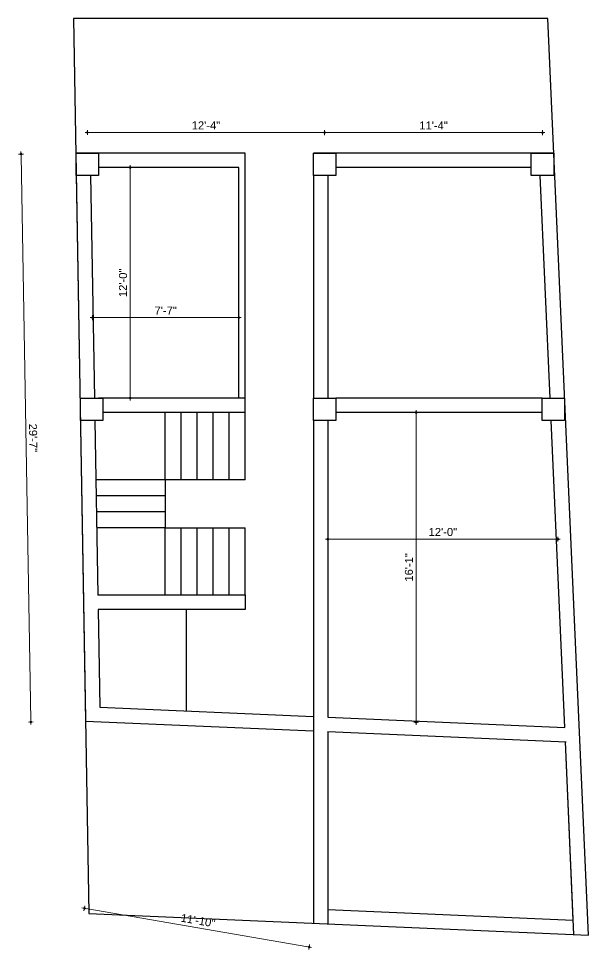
# Model space of a CAD drawing. Header units: inches. Extents: x 21312 to 31629, y -13316 to 1933.
# Drawn here: x 30921 to 31276, y -9368 to -8787 of the extents above; entities that cross this region are included whole.
import ezdxf

# ---------------------------------------------------------------- set-up
doc = ezdxf.new("R2010")
doc.units = ezdxf.units.IN
doc.header["$LTSCALE"] = 0.5
doc.header["$MEASUREMENT"] = 0
doc.header["$PDMODE"] = 66
doc.layers.add('hatch', color=9, linetype='Continuous', lineweight=0)
doc.layers.add('Toilet', color=7, linetype='Continuous', lineweight=25)
doc.styles.get("Standard").update_dxf_attribs({"font": 'arial.ttf'})
doc.dimstyles.new('S8', dxfattribs={"dimtxt": 5, "dimasz": 1, "dimexe": 6, "dimexo": 18, "dimgap": 1.9375, "dimtad": 1, "dimdec": 0, "dimzin": 3, "dimdsep": 46, "dimlunit": 4, "dimtxsty": 'Standard', "dimblk": 'dot 2', "dimcen": 12, "dimse1": 1, "dimse2": 1, "dimclrd": 1, "dimclre": 1, "dimclrt": 256, "dimadec": 0, "dimazin": 0, "dimtfac": 0.75, "dimtdec": 0, "dimtix": 1, "dimtmove": 1, "dimatfit": 3, "dimldrblk": 'DOT', "dimfxl": 1, "dimtolj": 1, "dimtzin": 0, "dimlwd": 9, "dimlwe": 9, "dimarcsym": 0})

# ---------------------------------------------------------------- blocks, each defined once
blk = doc.blocks.new('dot1')
at = {"layer": 'hatch'}
h = blk.add_hatch(color=256, dxfattribs=at)
edge = h.paths.add_edge_path()
edge.add_arc((0, 0), 1, 0, 360)
for p, q in [((3, 0), (-3, 0)), ((0, 3), (0, -3))]:
    blk.add_line(p, q, dxfattribs=at)
blk.add_circle((0, 0), 1, dxfattribs=at)
blk = doc.blocks.new('dot 2')
at = {"layer": 'hatch', "xscale": 0.5, "yscale": 0.5, "zscale": 0.5}
blk.add_blockref('dot1', (0, 0), dxfattribs=at)
blk = doc.blocks.new('*D925')
at = {"layer": 'Defpoints', "color": 0, "transparency": 16777216}
for p in [(30956.29, -8870.56), (30962.41, -9225.27), (30928.22, -9225.86)]:
    blk.add_point(p, dxfattribs=at)
at = {"layer": 'Toilet', "color": 1, "lineweight": 9, "transparency": 16777216}
blk.add_line((30922.12, -8872.15), (30928.21, -9224.86), dxfattribs=at)
for p, rotation in [((30922.1, -8871.15), 90.98917906511), ((30928.22, -9225.86), 270.98917906511)]:
    blk.add_blockref('dot 2', p, dxfattribs=dict(at, rotation=rotation))
at = {"layer": 'Toilet', "transparency": 16777216, "insert": (30929.65, -9048.43), "char_height": 5, "attachment_point": 5, "rotation": 270.98918}
blk.add_mtext('\\A1;29\'-7"', dxfattribs=at)
blk = doc.blocks.new('_Dot')
at = {"color": 0, "linetype": 'ByBlock', "lineweight": -2}
blk.add_line((-0.5, 0), (-1, 0), dxfattribs=at)
at = {"color": 0, "linetype": 'ByBlock', "const_width": 0.5}
blk.add_lwpolyline([(-0.25, 0, 1), (0.25, 0, 1)], format="xyb", close=True, dxfattribs=at)
blk = doc.blocks.new('*D924')
at = {"layer": 'Defpoints', "color": 0, "transparency": 16777216}
for p in [(30964.18, -9327.37), (30961.62, -9342.22), (31104.55, -9351.55)]:
    blk.add_point(p, dxfattribs=at)
at = {"layer": 'Toilet', "color": 1, "lineweight": 9, "transparency": 16777216}
blk.add_line((31101, -9366.23), (30962.61, -9342.39), dxfattribs=at)
for p, rotation in [((30961.62, -9342.22), 170.2272520231001), ((31101.99, -9366.4), 350.2272520231)]:
    blk.add_blockref('dot 2', p, dxfattribs=dict(at, rotation=rotation))
at = {"layer": 'Toilet', "transparency": 16777216, "insert": (31032.57, -9349.88), "char_height": 5, "attachment_point": 5, "rotation": 350.22725}
blk.add_mtext('\\A1;11\'-10"', dxfattribs=at)
blk = doc.blocks.new('*D927')
at = {"layer": 'Defpoints', "color": 0, "transparency": 16777216}
for p in [(31014.29, -8879.56), (30990.25, -9023.56), (31014.29, -9023.56)]:
    blk.add_point(p, dxfattribs=at)
at = {"layer": 'Toilet', "color": 1, "lineweight": 9, "transparency": 16777216}
blk.add_line((30990.25, -8880.56), (30990.25, -9022.56), dxfattribs=at)
for p, rotation in [((30990.25, -8879.56), 90), ((30990.25, -9023.56), 270)]:
    blk.add_blockref('dot 2', p, dxfattribs=dict(at, rotation=rotation))
at = {"layer": 'Toilet', "transparency": 16777216, "insert": (30985.76, -8951.56), "char_height": 5, "attachment_point": 5, "rotation": 90}
blk.add_mtext('\\A1;12\'-0"', dxfattribs=at)
blk = doc.blocks.new('*D929')
at = {"layer": 'Defpoints', "color": 0, "transparency": 16777216}
for p in [(31247.56, -8857.76), (31111.55, -8877.56), (31247.56, -8877.56)]:
    blk.add_point(p, dxfattribs=at)
at = {"layer": 'Toilet', "color": 1, "lineweight": 9, "transparency": 16777216}
blk.add_line((31112.55, -8857.76), (31246.56, -8857.76), dxfattribs=at)
at = {"layer": 'Toilet', "color": 1, "lineweight": 9, "transparency": 16777216, "rotation": 180}
blk.add_blockref('dot 2', (31111.55, -8857.76), dxfattribs=at)
at = {"layer": 'Toilet', "color": 1, "lineweight": 9, "transparency": 16777216}
blk.add_blockref('dot 2', (31247.56, -8857.76), dxfattribs=at)
at = {"layer": 'Toilet', "transparency": 16777216, "insert": (31179.55, -8853.31), "char_height": 5, "attachment_point": 5}
blk.add_mtext('\\A1;11\'-4"', dxfattribs=at)
blk = doc.blocks.new('*D930')
at = {"layer": 'Defpoints', "color": 0, "transparency": 16777216}
for p in [(31182.94, -9032.56), (31168.7, -9226.03), (31187.49, -9226.03)]:
    blk.add_point(p, dxfattribs=at)
at = {"layer": 'Toilet', "color": 1, "lineweight": 9, "transparency": 16777216}
blk.add_line((31168.7, -9033.56), (31168.7, -9225.03), dxfattribs=at)
for p, rotation in [((31168.7, -9032.56), 90), ((31168.7, -9226.03), 270)]:
    blk.add_blockref('dot 2', p, dxfattribs=dict(at, rotation=rotation))
at = {"layer": 'Toilet', "transparency": 16777216, "insert": (31164.21, -9129.29), "char_height": 5, "attachment_point": 5, "rotation": 90}
blk.add_mtext('\\A1;16\'-1"', dxfattribs=at)
blk = doc.blocks.new('*D931')
at = {"layer": 'Defpoints', "color": 0, "transparency": 16777216}
for p in [(31113.55, -9111.71), (31113.55, -9133.4), (31257.19, -9133.4)]:
    blk.add_point(p, dxfattribs=at)
at = {"layer": 'Toilet', "color": 1, "lineweight": 9, "transparency": 16777216}
blk.add_line((31256.19, -9111.71), (31114.55, -9111.71), dxfattribs=at)
at = {"layer": 'Toilet', "color": 1, "lineweight": 9, "transparency": 16777216, "rotation": 180}
blk.add_blockref('dot 2', (31113.55, -9111.71), dxfattribs=at)
at = {"layer": 'Toilet', "color": 1, "lineweight": 9, "transparency": 16777216}
blk.add_blockref('dot 2', (31257.19, -9111.71), dxfattribs=at)
at = {"layer": 'Toilet', "transparency": 16777216, "insert": (31185.37, -9107.22), "char_height": 5, "attachment_point": 5}
blk.add_mtext('\\A1;12\'-0"', dxfattribs=at)

msp = doc.modelspace()

# ---------------------------------------------------------------- linework, layer by layer
at = {"layer": 'Toilet'}
for p, q in [((31062.06, -8870.56), (30956.29, -8870.56)), ((31062.06, -9023.56), (31062.06, -8870.56)), ((31254.56, -8870.56), (31104.55, -8870.56)), ((31058.06, -9023.56), (31058.06, -8879.56)), ((31104.55, -8884.56), (31104.55, -9023.56)), ((31113.55, -8884.56), (31113.55, -9023.56)), ((31062.06, -9032.56), (31062.06, -9023.56)), ((31012.06, -9074.55), (31012.06, -9032.55)), ((31022.06, -9074.55), (31022.06, -9032.55)), ((31032.06, -9074.55), (31032.06, -9032.55)), ((31042.06, -9074.55), (31042.06, -9032.55)), ((31052.06, -9074.55), (31052.06, -9032.55)), ((31062.06, -9074.55), (31062.06, -9032.55)), ((31104.55, -9037.56), (31104.55, -9351.55)), ((31113.55, -9037.56), (31113.55, -9222.82)), ((31261.44, -9229.23), (31252.95, -9037.56)), ((31012.06, -9074.55), (30968.81, -9074.55)), ((31012.06, -9074.55), (31012.06, -9104.55)), ((31012.06, -9084.55), (30968.99, -9084.55)), ((31012.06, -9094.55), (30969.16, -9094.55)), ((31012.06, -9104.55), (30969.33, -9104.55)), ((31012.06, -9146.52), (31012.06, -9104.55)), ((31012.06, -9104.55), (31062.06, -9104.55)), ((31022.06, -9146.52), (31022.06, -9104.55)), ((31032.06, -9146.52), (31032.06, -9104.55)), ((31042.06, -9146.52), (31042.06, -9104.55)), ((31052.06, -9146.52), (31052.06, -9104.55)), ((31052.06, -9146.52), (31052.06, -9104.55)), ((31062.06, -9146.52), (31062.06, -9104.55)), ((31062.06, -9146.55), (30970.06, -9146.55)), ((31062.06, -9146.52), (31062.06, -9155.55)), ((30970.21, -9155.55), (30971.27, -9216.65)), ((31025.27, -9218.99), (31025.27, -9155.55)), ((30971.27, -9216.65), (31104.55, -9222.43)), ((30962.41, -9225.27), (31104.55, -9231.44)), ((31113.55, -9222.82), (31261.44, -9229.23)), ((31113.55, -9231.83), (31262.33, -9238.28)), ((31113.55, -9231.83), (31113.55, -9351.94)), ((31267.17, -9358.6), (31261.84, -9238.26))]:
    msp.add_line(p, q, dxfattribs=at)
for points in [[(31250.84, -8786.56), (30954.84, -8786.56), (30964.49, -9345.47), (31276.2, -9359)], [(30956.53, -8870.56), (30970.53, -8870.56), (30970.53, -8884.56), (30956.53, -8884.56)], [(31104.55, -8870.56), (31118.55, -8870.56), (31118.55, -8884.56), (31104.55, -8884.56)], [(31240.56, -8870.56), (31254.56, -8870.56), (31254.56, -8884.56), (31240.56, -8884.56)], [(30959.17, -9023.56), (30973.17, -9023.56), (30973.17, -9037.56), (30959.17, -9037.56)], [(31104.55, -9023.56), (31118.55, -9023.56), (31118.55, -9037.56), (31104.55, -9037.56)], [(31247.34, -9023.56), (31261.34, -9023.56), (31261.34, -9037.56), (31247.34, -9037.56)]]:
    msp.add_lwpolyline(points, close=True, dxfattribs=at)
for points in [[(31062.06, -8870.56), (30956.29, -8870.56), (30962.41, -9225.27), (31104.55, -9231.44)], [(31254.56, -8870.56), (31104.55, -8870.56)], [(30956.53, -8879.56), (30956.44, -8879.56)], [(31058.06, -8879.56), (30970.53, -8879.56)], [(31058.06, -8879.56), (30970.53, -8879.56)], [(31240.56, -8879.56), (31118.55, -8879.56)], [(30965.53, -8884.56), (30967.93, -9023.56)], [(31252.33, -9023.56), (31246.17, -8884.56)], [(31062.06, -9023.56), (30970.53, -9023.56)], [(31247.34, -9023.56), (31118.55, -9023.56)], [(31062.06, -9032.56), (30973.17, -9032.56)], [(31247.34, -9032.56), (31118.55, -9032.56)], [(30968.17, -9037.56), (30970.06, -9146.55)], [(31062.06, -9074.55), (31012.06, -9074.55)], [(31062.06, -9155.55), (30970.21, -9155.55)], [(31113.55, -9231.83), (31262.33, -9238.28)], [(31113.55, -9342.93), (31266.77, -9349.58), (31261.84, -9238.26)]]:
    msp.add_lwpolyline(points, dxfattribs=at)

# ---------------------------------------------------------------- dimensions: what is measured, and where the dimension line sits
for base, p1, p2 in [((31111.55, -8857.68), (30963.53, -8877.56), (31111.55, -8877.56)), ((31058.06, -8973.33), (30966.73, -8954.06), (31058.06, -8954.06))]:
    msp.add_linear_dim(base=base, p1=p1, p2=p2, dimstyle='S8', override={"dimfxl": 2, "dimfxlon": 1, "dimarcsym": 1}, dxfattribs=at).render()
for base, p1, p2, picture, middle in [((31247.56, -8857.76), (31111.55, -8877.56), (31247.56, -8877.56), '*D929', (31179.55, -8853.31)), ((31113.55, -9111.71), (31257.19, -9133.4), (31113.55, -9133.4), '*D931', (31185.37, -9107.22))]:
    dim = msp.add_linear_dim(base=base, p1=p1, p2=p2, dimstyle='S8', override={"dimfxl": 2, "dimfxlon": 1, "dimarcsym": 1}, dxfattribs=at)
    dim.commit()
    dim.dimension.update_dxf_attribs({"geometry": picture, "text_midpoint": middle})
for p1, p2, distance, picture, middle in [((30956.29, -8870.56), (30962.41, -9225.27), -34.2, '*D925', (30929.65, -9048.43)), ((31104.55, -9351.55), (30964.18, -9327.37), 15.06, '*D924', (31032.57, -9349.88))]:
    dim = msp.add_aligned_dim(p1=p1, p2=p2, distance=distance, dimstyle='S8', override={"dimfxl": 2, "dimfxlon": 1, "dimarcsym": 1}, dxfattribs=at)
    dim.commit()
    dim.dimension.update_dxf_attribs({"geometry": picture, "text_midpoint": middle})
for base, p1, p2, picture, middle in [((30990.25, -9023.56), (31014.29, -8879.56), (31014.29, -9023.56), '*D927', (30985.76, -8951.56)), ((31168.7, -9226.03), (31182.94, -9032.56), (31187.49, -9226.03), '*D930', (31164.21, -9129.29))]:
    dim = msp.add_linear_dim(base=base, p1=p1, p2=p2, angle=90, dimstyle='S8', override={"dimfxl": 2, "dimfxlon": 1, "dimarcsym": 1}, dxfattribs=at)
    dim.commit()
    dim.dimension.update_dxf_attribs({"geometry": picture, "text_midpoint": middle})

doc.saveas('drawing.dxf')
